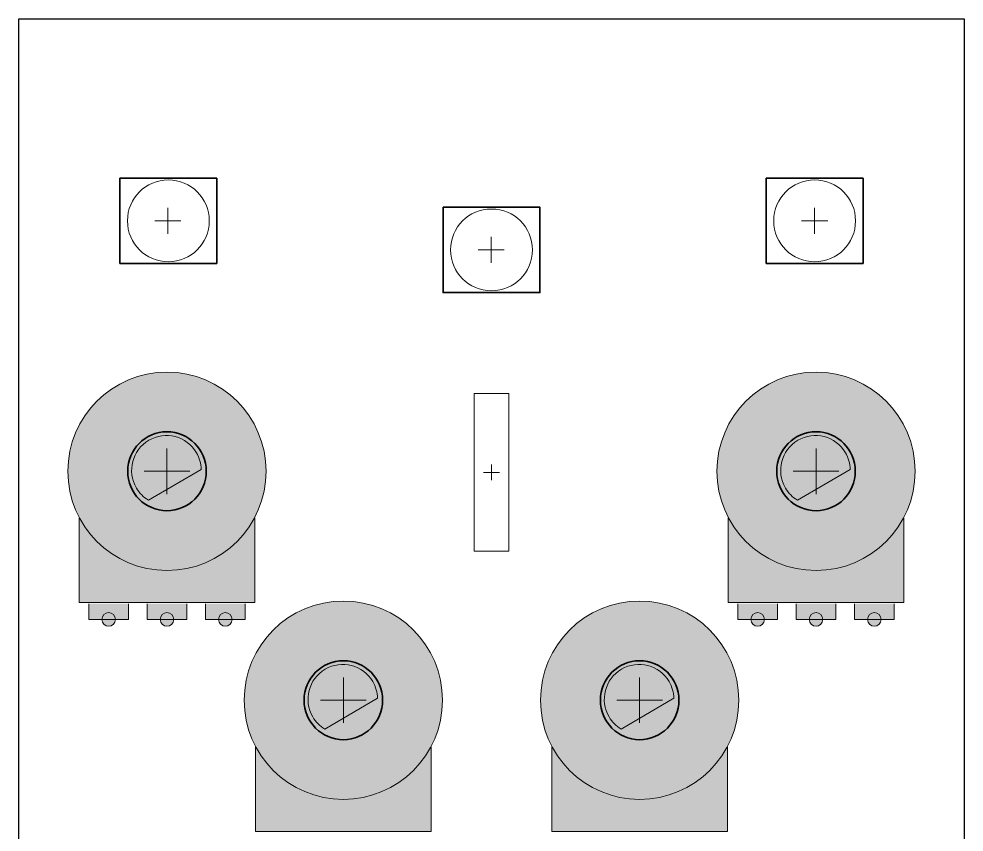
# Model space of a CAD drawing. Header units: millimetres. Extents: x 67 to 148, y 39 to 168.
# Drawn here: x 66.5 to 147.6, y 98.2 to 167.9 of the extents above; entities that cross this region are included whole.
import ezdxf

# ---------------------------------------------------------------- set-up
doc = ezdxf.new("R2010")
doc.units = ezdxf.units.MM
doc.header["$MEASUREMENT"] = 0
doc.layers.add('Layer 14', color=7, linetype='Continuous', lineweight=0)

msp = doc.modelspace()

# ---------------------------------------------------------------- hatches: boundary and pattern name
at = {"layer": 'Layer 14', "true_color": 0xe2e2dc, "transparency": 33554687}
h = msp.add_hatch(color=254, dxfattribs=at)
h.dxf.hatch_style = 2
edge = h.paths.add_edge_path()
edge.add_spline(control_points=[(70.737, 129.147), (70.737, 124.452), (74.541, 120.647), (79.236, 120.647), (83.93, 120.647), (87.735, 124.452), (87.735, 129.147), (87.735, 133.842), (83.93, 137.649), (79.236, 137.649), (74.541, 137.649), (70.737, 133.842), (70.737, 129.147)], knot_values=[0, 0, 0, 0, 1, 1, 1, 2, 2, 2, 3, 3, 3, 4, 4, 4, 4], degree=3, periodic=0)
h = msp.add_hatch(color=254, dxfattribs=at)
h.dxf.hatch_style = 2
edge = h.paths.add_edge_path()
edge.add_spline(control_points=[(126.377, 129.147), (126.377, 124.452), (130.182, 120.647), (134.876, 120.647), (139.57, 120.647), (143.375, 124.452), (143.375, 129.147), (143.375, 133.842), (139.57, 137.649), (134.876, 137.649), (130.182, 137.649), (126.377, 133.842), (126.377, 129.147)], knot_values=[0, 0, 0, 0, 1, 1, 1, 2, 2, 2, 3, 3, 3, 4, 4, 4, 4], degree=3, periodic=0)
at = {"layer": 'Layer 14', "true_color": 0xb1b3b5, "transparency": 33554687}
h = msp.add_hatch(color=253, dxfattribs=at)
h.dxf.hatch_style = 2
edge = h.paths.add_edge_path()
edge.add_spline(control_points=[(82.602, 129.147), (82.602, 127.279), (81.094, 125.764), (79.236, 125.764), (77.377, 125.764), (75.869, 127.279), (75.869, 129.147), (75.869, 131.015), (77.377, 132.531), (79.236, 132.531), (81.094, 132.531), (82.602, 131.015), (82.602, 129.147)], knot_values=[0, 0, 0, 0, 1, 1, 1, 2, 2, 2, 3, 3, 3, 4, 4, 4, 4], degree=3, periodic=0)
h = msp.add_hatch(color=253, dxfattribs=at)
h.dxf.hatch_style = 2
edge = h.paths.add_edge_path()
edge.add_spline(control_points=[(138.242, 129.147), (138.242, 127.279), (136.734, 125.764), (134.876, 125.764), (133.017, 125.764), (131.509, 127.279), (131.509, 129.147), (131.509, 131.015), (133.017, 132.531), (134.876, 132.531), (136.734, 132.531), (138.242, 131.015), (138.242, 129.147)], knot_values=[0, 0, 0, 0, 1, 1, 1, 2, 2, 2, 3, 3, 3, 4, 4, 4, 4], degree=3, periodic=0)
at = {"layer": 'Layer 14', "true_color": 0xdea826, "transparency": 33554687}
h = msp.add_hatch(color=42, dxfattribs=at)
h.dxf.hatch_style = 2
h.paths.add_polyline_path([(71.703, 125.161), (71.703, 117.892), (86.769, 117.892), (86.769, 125.161)])
h = msp.add_hatch(color=42, dxfattribs=at)
h.dxf.hatch_style = 2
h.paths.add_polyline_path([(127.343, 125.161), (127.343, 117.892), (142.409, 117.892), (142.409, 125.161)])
at = {"layer": 'Layer 14', "true_color": 0xe2e2dc, "transparency": 33554687}
h = msp.add_hatch(color=254, dxfattribs=at)
h.dxf.hatch_style = 2
h.paths.add_polyline_path([(72.535, 117.801), (72.535, 116.459), (75.936, 116.459), (75.936, 117.801)])
h = msp.add_hatch(color=254, dxfattribs=at)
h.dxf.hatch_style = 2
h.paths.add_polyline_path([(77.534, 117.801), (77.534, 116.459), (80.937, 116.459), (80.937, 117.801)])
h = msp.add_hatch(color=254, dxfattribs=at)
h.dxf.hatch_style = 2
h.paths.add_polyline_path([(82.534, 117.801), (82.534, 116.459), (85.937, 116.459), (85.937, 117.801)])
h = msp.add_hatch(color=254, dxfattribs=at)
h.dxf.hatch_style = 2
edge = h.paths.add_edge_path()
edge.add_spline(control_points=[(85.857, 109.53), (85.857, 104.835), (89.661, 101.03), (94.356, 101.03), (99.05, 101.03), (102.855, 104.835), (102.855, 109.53), (102.855, 114.225), (99.05, 118.031), (94.356, 118.031), (89.661, 118.031), (85.857, 114.225), (85.857, 109.53)], knot_values=[0, 0, 0, 0, 1, 1, 1, 2, 2, 2, 3, 3, 3, 4, 4, 4, 4], degree=3, periodic=0)
h = msp.add_hatch(color=254, dxfattribs=at)
h.dxf.hatch_style = 2
edge = h.paths.add_edge_path()
edge.add_spline(control_points=[(111.257, 109.53), (111.257, 104.835), (115.061, 101.03), (119.756, 101.03), (124.45, 101.03), (128.255, 104.835), (128.255, 109.53), (128.255, 114.225), (124.45, 118.031), (119.756, 118.031), (115.061, 118.031), (111.257, 114.225), (111.257, 109.53)], knot_values=[0, 0, 0, 0, 1, 1, 1, 2, 2, 2, 3, 3, 3, 4, 4, 4, 4], degree=3, periodic=0)
h = msp.add_hatch(color=254, dxfattribs=at)
h.dxf.hatch_style = 2
h.paths.add_polyline_path([(128.175, 117.801), (128.175, 116.459), (131.576, 116.459), (131.576, 117.801)])
h = msp.add_hatch(color=254, dxfattribs=at)
h.dxf.hatch_style = 2
h.paths.add_polyline_path([(133.174, 117.801), (133.174, 116.459), (136.577, 116.459), (136.577, 117.801)])
h = msp.add_hatch(color=254, dxfattribs=at)
h.dxf.hatch_style = 2
h.paths.add_polyline_path([(138.174, 117.801), (138.174, 116.459), (141.577, 116.459), (141.577, 117.801)])
at = {"layer": 'Layer 14', "true_color": 0xb1b3b5, "transparency": 33554687}
h = msp.add_hatch(color=253, dxfattribs=at)
h.dxf.hatch_style = 2
edge = h.paths.add_edge_path()
edge.add_spline(control_points=[(74.813, 116.45), (74.813, 116.125), (74.554, 115.862), (74.235, 115.862), (73.917, 115.862), (73.659, 116.125), (73.659, 116.45), (73.659, 116.775), (73.917, 117.039), (74.235, 117.039), (74.554, 117.039), (74.813, 116.775), (74.813, 116.45)], knot_values=[0, 0, 0, 0, 1, 1, 1, 2, 2, 2, 3, 3, 3, 4, 4, 4, 4], degree=3, periodic=0)
h = msp.add_hatch(color=253, dxfattribs=at)
h.dxf.hatch_style = 2
edge = h.paths.add_edge_path()
edge.add_spline(control_points=[(79.813, 116.45), (79.813, 116.125), (79.555, 115.862), (79.236, 115.862), (78.917, 115.862), (78.659, 116.125), (78.659, 116.45), (78.659, 116.775), (78.917, 117.039), (79.236, 117.039), (79.555, 117.039), (79.813, 116.775), (79.813, 116.45)], knot_values=[0, 0, 0, 0, 1, 1, 1, 2, 2, 2, 3, 3, 3, 4, 4, 4, 4], degree=3, periodic=0)
h = msp.add_hatch(color=253, dxfattribs=at)
h.dxf.hatch_style = 2
edge = h.paths.add_edge_path()
edge.add_spline(control_points=[(84.812, 116.45), (84.812, 116.125), (84.554, 115.862), (84.236, 115.862), (83.917, 115.862), (83.658, 116.125), (83.658, 116.45), (83.658, 116.775), (83.917, 117.039), (84.236, 117.039), (84.554, 117.039), (84.812, 116.775), (84.812, 116.45)], knot_values=[0, 0, 0, 0, 1, 1, 1, 2, 2, 2, 3, 3, 3, 4, 4, 4, 4], degree=3, periodic=0)
h = msp.add_hatch(color=253, dxfattribs=at)
h.dxf.hatch_style = 2
edge = h.paths.add_edge_path()
edge.add_spline(control_points=[(130.453, 116.45), (130.453, 116.125), (130.195, 115.862), (129.876, 115.862), (129.557, 115.862), (129.299, 116.125), (129.299, 116.45), (129.299, 116.775), (129.557, 117.039), (129.876, 117.039), (130.195, 117.039), (130.453, 116.775), (130.453, 116.45)], knot_values=[0, 0, 0, 0, 1, 1, 1, 2, 2, 2, 3, 3, 3, 4, 4, 4, 4], degree=3, periodic=0)
h = msp.add_hatch(color=253, dxfattribs=at)
h.dxf.hatch_style = 2
edge = h.paths.add_edge_path()
edge.add_spline(control_points=[(135.453, 116.45), (135.453, 116.125), (135.195, 115.862), (134.876, 115.862), (134.557, 115.862), (134.299, 116.125), (134.299, 116.45), (134.299, 116.775), (134.557, 117.039), (134.876, 117.039), (135.195, 117.039), (135.453, 116.775), (135.453, 116.45)], knot_values=[0, 0, 0, 0, 1, 1, 1, 2, 2, 2, 3, 3, 3, 4, 4, 4, 4], degree=3, periodic=0)
h = msp.add_hatch(color=253, dxfattribs=at)
h.dxf.hatch_style = 2
edge = h.paths.add_edge_path()
edge.add_spline(control_points=[(140.452, 116.45), (140.452, 116.125), (140.194, 115.862), (139.876, 115.862), (139.557, 115.862), (139.298, 116.125), (139.298, 116.45), (139.298, 116.775), (139.557, 117.039), (139.876, 117.039), (140.194, 117.039), (140.452, 116.775), (140.452, 116.45)], knot_values=[0, 0, 0, 0, 1, 1, 1, 2, 2, 2, 3, 3, 3, 4, 4, 4, 4], degree=3, periodic=0)
h = msp.add_hatch(color=253, dxfattribs=at)
h.dxf.hatch_style = 2
edge = h.paths.add_edge_path()
edge.add_spline(control_points=[(97.722, 109.53), (97.722, 107.662), (96.214, 106.146), (94.356, 106.146), (92.497, 106.146), (90.989, 107.662), (90.989, 109.53), (90.989, 111.398), (92.497, 112.913), (94.356, 112.913), (96.214, 112.913), (97.722, 111.398), (97.722, 109.53)], knot_values=[0, 0, 0, 0, 1, 1, 1, 2, 2, 2, 3, 3, 3, 4, 4, 4, 4], degree=3, periodic=0)
h = msp.add_hatch(color=253, dxfattribs=at)
h.dxf.hatch_style = 2
edge = h.paths.add_edge_path()
edge.add_spline(control_points=[(123.122, 109.53), (123.122, 107.662), (121.614, 106.146), (119.756, 106.146), (117.897, 106.146), (116.389, 107.662), (116.389, 109.53), (116.389, 111.398), (117.897, 112.913), (119.756, 112.913), (121.614, 112.913), (123.122, 111.398), (123.122, 109.53)], knot_values=[0, 0, 0, 0, 1, 1, 1, 2, 2, 2, 3, 3, 3, 4, 4, 4, 4], degree=3, periodic=0)
at = {"layer": 'Layer 14', "true_color": 0xdea826, "transparency": 33554687}
h = msp.add_hatch(color=42, dxfattribs=at)
h.dxf.hatch_style = 2
h.paths.add_polyline_path([(86.823, 105.544), (86.823, 98.274), (101.889, 98.274), (101.889, 105.544)])
h = msp.add_hatch(color=42, dxfattribs=at)
h.dxf.hatch_style = 2
h.paths.add_polyline_path([(112.223, 105.544), (112.223, 98.274), (127.289, 98.274), (127.289, 105.544)])

# ---------------------------------------------------------------- linework, layer by layer
at = {"layer": 'Layer 14', "color": 7, "lineweight": 9, "true_color": 0xffffff}
for p, q in [((79.32, 151.726), (79.32, 149.49)), ((134.758, 151.726), (134.758, 149.49)), ((78.202, 150.608), (80.438, 150.608)), ((133.64, 150.608), (135.876, 150.608)), ((107.022, 149.237), (107.022, 147.001)), ((105.904, 148.119), (108.14, 148.119)), ((79.236, 127.196), (79.236, 131.099)), ((134.876, 127.196), (134.876, 131.099)), ((77.284, 129.147), (81.187, 129.147)), ((132.924, 129.147), (136.827, 129.147)), ((94.356, 107.579), (94.356, 111.481)), ((119.756, 107.579), (119.756, 111.481)), ((92.404, 109.53), (96.307, 109.53)), ((117.804, 109.53), (121.707, 109.53))]:
    msp.add_line(p, q, dxfattribs=at)
at = {"layer": 'Layer 14', "color": 7, "lineweight": 18, "true_color": 0xffffff}
for p, q in [((107.056, 128.38), (107.056, 129.727)), ((106.383, 129.053), (107.729, 129.053))]:
    msp.add_line(p, q, dxfattribs=at)
at = {"layer": 'Layer 14', "color": 7, "lineweight": 25, "true_color": 0xffffff}
msp.add_lwpolyline([(147.569, 39.412), (66.543, 39.412), (66.543, 167.912), (147.569, 167.912)], close=True, dxfattribs=at)
at = {"layer": 'Layer 14', "color": 7, "lineweight": 35, "true_color": 0xffffff}
for points in [[(75.205, 154.264), (83.502, 154.264), (83.502, 146.953), (75.205, 146.953)], [(130.609, 154.264), (138.906, 154.264), (138.906, 146.953), (130.609, 146.953)], [(102.907, 151.775), (111.204, 151.775), (111.204, 144.464), (102.907, 144.464)]]:
    msp.add_lwpolyline(points, close=True, dxfattribs=at)
at = {"layer": 'Layer 14', "color": 7, "lineweight": 9, "true_color": 0xffffff}
for points in [[(79.32, 142.371)], [(134.96, 142.371)], [(71.703, 125.161), (71.703, 117.892), (86.769, 117.892), (86.769, 125.161)], [(127.343, 125.161), (127.343, 117.892), (142.409, 117.892), (142.409, 125.161)], [(94.44, 122.754)], [(119.84, 122.754)], [(72.535, 117.801), (72.535, 116.459), (75.936, 116.459), (75.936, 117.801)], [(77.534, 117.801), (77.534, 116.459), (80.937, 116.459), (80.937, 117.801)], [(82.534, 117.801), (82.534, 116.459), (85.937, 116.459), (85.937, 117.801)], [(128.175, 117.801), (128.175, 116.459), (131.576, 116.459), (131.576, 117.801)], [(133.174, 117.801), (133.174, 116.459), (136.577, 116.459), (136.577, 117.801)], [(138.174, 117.801), (138.174, 116.459), (141.577, 116.459), (141.577, 117.801)], [(86.823, 105.544), (86.823, 98.274), (101.889, 98.274), (101.889, 105.544)], [(112.223, 105.544), (112.223, 98.274), (127.289, 98.274), (127.289, 105.544)]]:
    msp.add_lwpolyline(points, dxfattribs=at)
at = {"layer": 'Layer 14', "color": 7, "lineweight": 18, "true_color": 0xffffff}
msp.add_lwpolyline([(105.556, 135.804), (105.556, 122.304), (108.556, 122.304), (108.556, 135.804)], close=True, dxfattribs=at)
at = {"layer": 'Layer 14', "color": 7, "lineweight": 9, "true_color": 0xffffff}
for points, knots in [([(75.85, 150.609), (75.85, 152.553), (77.408, 154.108), (79.354, 154.108), (81.3, 154.108), (82.857, 152.553), (82.857, 150.609), (82.857, 148.664), (81.3, 147.109), (79.354, 147.109), (77.408, 147.109), (75.85, 148.664), (75.85, 150.609), (75.85, 150.609), (75.85, 150.609), (75.85, 150.609)], [0, 0, 0, 0, 1, 1, 1, 2, 2, 2, 3, 3, 3, 4, 4, 4, 5, 5, 5, 5]), ([(131.254, 150.609), (131.254, 152.553), (132.812, 154.108), (134.758, 154.108), (136.704, 154.108), (138.261, 152.553), (138.261, 150.609), (138.261, 148.664), (136.704, 147.109), (134.758, 147.109), (132.812, 147.109), (131.254, 148.664), (131.254, 150.609), (131.254, 150.609), (131.254, 150.609), (131.254, 150.609)], [0, 0, 0, 0, 1, 1, 1, 2, 2, 2, 3, 3, 3, 4, 4, 4, 5, 5, 5, 5]), ([(103.552, 148.12), (103.552, 150.063), (105.11, 151.619), (107.056, 151.619), (109.002, 151.619), (110.559, 150.063), (110.559, 148.12), (110.559, 146.175), (109.002, 144.62), (107.056, 144.62), (105.11, 144.62), (103.552, 146.175), (103.552, 148.12), (103.552, 148.12), (103.552, 148.12), (103.552, 148.12)], [0, 0, 0, 0, 1, 1, 1, 2, 2, 2, 3, 3, 3, 4, 4, 4, 5, 5, 5, 5]), ([(70.737, 129.147), (70.737, 124.452), (74.541, 120.647), (79.236, 120.647), (83.93, 120.647), (87.735, 124.452), (87.735, 129.147), (87.735, 133.842), (83.93, 137.649), (79.236, 137.649), (74.541, 137.649), (70.737, 133.842), (70.737, 129.147)], [0, 0, 0, 0, 1, 1, 1, 2, 2, 2, 3, 3, 3, 4, 4, 4, 4]), ([(126.377, 129.147), (126.377, 124.452), (130.182, 120.647), (134.876, 120.647), (139.57, 120.647), (143.375, 124.452), (143.375, 129.147), (143.375, 133.842), (139.57, 137.649), (134.876, 137.649), (130.182, 137.649), (126.377, 133.842), (126.377, 129.147)], [0, 0, 0, 0, 1, 1, 1, 2, 2, 2, 3, 3, 3, 4, 4, 4, 4]), ([(82.172, 129.314), (82.158, 129.801), (82.025, 130.292), (81.761, 130.742), (80.924, 132.162), (79.095, 132.636), (77.675, 131.8), (76.254, 130.964), (75.781, 129.134), (76.617, 127.714), (76.875, 127.273), (77.231, 126.924), (77.639, 126.676), (77.639, 126.676), (82.172, 129.314), (82.172, 129.314)], [0, 0, 0, 0, 1, 1, 1, 2, 2, 2, 3, 3, 3, 4, 4, 4, 5, 5, 5, 5]), ([(137.812, 129.314), (137.798, 129.801), (137.665, 130.292), (137.401, 130.742), (136.564, 132.162), (134.735, 132.636), (133.315, 131.8), (131.894, 130.964), (131.421, 129.134), (132.257, 127.714), (132.516, 127.273), (132.871, 126.924), (133.279, 126.676), (133.279, 126.676), (137.812, 129.314), (137.812, 129.314)], [0, 0, 0, 0, 1, 1, 1, 2, 2, 2, 3, 3, 3, 4, 4, 4, 5, 5, 5, 5]), ([(85.857, 109.53), (85.857, 104.835), (89.661, 101.03), (94.356, 101.03), (99.05, 101.03), (102.855, 104.835), (102.855, 109.53), (102.855, 114.225), (99.05, 118.031), (94.356, 118.031), (89.661, 118.031), (85.857, 114.225), (85.857, 109.53)], [0, 0, 0, 0, 1, 1, 1, 2, 2, 2, 3, 3, 3, 4, 4, 4, 4]), ([(111.257, 109.53), (111.257, 104.835), (115.061, 101.03), (119.756, 101.03), (124.45, 101.03), (128.255, 104.835), (128.255, 109.53), (128.255, 114.225), (124.45, 118.031), (119.756, 118.031), (115.061, 118.031), (111.257, 114.225), (111.257, 109.53)], [0, 0, 0, 0, 1, 1, 1, 2, 2, 2, 3, 3, 3, 4, 4, 4, 4]), ([(74.813, 116.45), (74.813, 116.125), (74.554, 115.862), (74.235, 115.862), (73.917, 115.862), (73.659, 116.125), (73.659, 116.45), (73.659, 116.775), (73.917, 117.039), (74.235, 117.039), (74.554, 117.039), (74.813, 116.775), (74.813, 116.45)], [0, 0, 0, 0, 1, 1, 1, 2, 2, 2, 3, 3, 3, 4, 4, 4, 4]), ([(79.813, 116.45), (79.813, 116.125), (79.555, 115.862), (79.236, 115.862), (78.917, 115.862), (78.659, 116.125), (78.659, 116.45), (78.659, 116.775), (78.917, 117.039), (79.236, 117.039), (79.555, 117.039), (79.813, 116.775), (79.813, 116.45)], [0, 0, 0, 0, 1, 1, 1, 2, 2, 2, 3, 3, 3, 4, 4, 4, 4]), ([(84.812, 116.45), (84.812, 116.125), (84.554, 115.862), (84.236, 115.862), (83.917, 115.862), (83.658, 116.125), (83.658, 116.45), (83.658, 116.775), (83.917, 117.039), (84.236, 117.039), (84.554, 117.039), (84.812, 116.775), (84.812, 116.45)], [0, 0, 0, 0, 1, 1, 1, 2, 2, 2, 3, 3, 3, 4, 4, 4, 4]), ([(130.453, 116.45), (130.453, 116.125), (130.195, 115.862), (129.876, 115.862), (129.557, 115.862), (129.299, 116.125), (129.299, 116.45), (129.299, 116.775), (129.557, 117.039), (129.876, 117.039), (130.195, 117.039), (130.453, 116.775), (130.453, 116.45)], [0, 0, 0, 0, 1, 1, 1, 2, 2, 2, 3, 3, 3, 4, 4, 4, 4]), ([(135.453, 116.45), (135.453, 116.125), (135.195, 115.862), (134.876, 115.862), (134.557, 115.862), (134.299, 116.125), (134.299, 116.45), (134.299, 116.775), (134.557, 117.039), (134.876, 117.039), (135.195, 117.039), (135.453, 116.775), (135.453, 116.45)], [0, 0, 0, 0, 1, 1, 1, 2, 2, 2, 3, 3, 3, 4, 4, 4, 4]), ([(140.452, 116.45), (140.452, 116.125), (140.194, 115.862), (139.876, 115.862), (139.557, 115.862), (139.298, 116.125), (139.298, 116.45), (139.298, 116.775), (139.557, 117.039), (139.876, 117.039), (140.194, 117.039), (140.452, 116.775), (140.452, 116.45)], [0, 0, 0, 0, 1, 1, 1, 2, 2, 2, 3, 3, 3, 4, 4, 4, 4]), ([(97.292, 109.697), (97.278, 110.184), (97.145, 110.675), (96.881, 111.125), (96.044, 112.545), (94.215, 113.019), (92.795, 112.183), (91.374, 111.346), (90.901, 109.517), (91.737, 108.097), (91.996, 107.656), (92.351, 107.307), (92.759, 107.059), (92.759, 107.059), (97.292, 109.697), (97.292, 109.697)], [0, 0, 0, 0, 1, 1, 1, 2, 2, 2, 3, 3, 3, 4, 4, 4, 5, 5, 5, 5]), ([(122.692, 109.697), (122.678, 110.184), (122.545, 110.675), (122.281, 111.125), (121.444, 112.545), (119.615, 113.019), (118.195, 112.183), (116.774, 111.346), (116.301, 109.517), (117.137, 108.097), (117.396, 107.656), (117.751, 107.307), (118.159, 107.059), (118.159, 107.059), (122.692, 109.697), (122.692, 109.697)], [0, 0, 0, 0, 1, 1, 1, 2, 2, 2, 3, 3, 3, 4, 4, 4, 5, 5, 5, 5])]:
    msp.add_open_spline(points, degree=3, knots=knots, dxfattribs=at)
at = {"layer": 'Layer 14', "color": 7, "lineweight": 35, "true_color": 0xffffff}
for points in [[(82.602, 129.147), (82.602, 127.279), (81.094, 125.764), (79.236, 125.764), (77.377, 125.764), (75.869, 127.279), (75.869, 129.147), (75.869, 131.015), (77.377, 132.531), (79.236, 132.531), (81.094, 132.531), (82.602, 131.015), (82.602, 129.147)], [(138.242, 129.147), (138.242, 127.279), (136.734, 125.764), (134.876, 125.764), (133.017, 125.764), (131.509, 127.279), (131.509, 129.147), (131.509, 131.015), (133.017, 132.531), (134.876, 132.531), (136.734, 132.531), (138.242, 131.015), (138.242, 129.147)], [(97.722, 109.53), (97.722, 107.662), (96.214, 106.146), (94.356, 106.146), (92.497, 106.146), (90.989, 107.662), (90.989, 109.53), (90.989, 111.398), (92.497, 112.913), (94.356, 112.913), (96.214, 112.913), (97.722, 111.398), (97.722, 109.53)], [(123.122, 109.53), (123.122, 107.662), (121.614, 106.146), (119.756, 106.146), (117.897, 106.146), (116.389, 107.662), (116.389, 109.53), (116.389, 111.398), (117.897, 112.913), (119.756, 112.913), (121.614, 112.913), (123.122, 111.398), (123.122, 109.53)]]:
    msp.add_open_spline(points, degree=3, knots=[0, 0, 0, 0, 1, 1, 1, 2, 2, 2, 3, 3, 3, 4, 4, 4, 4], dxfattribs=at)

doc.saveas('drawing.dxf')
